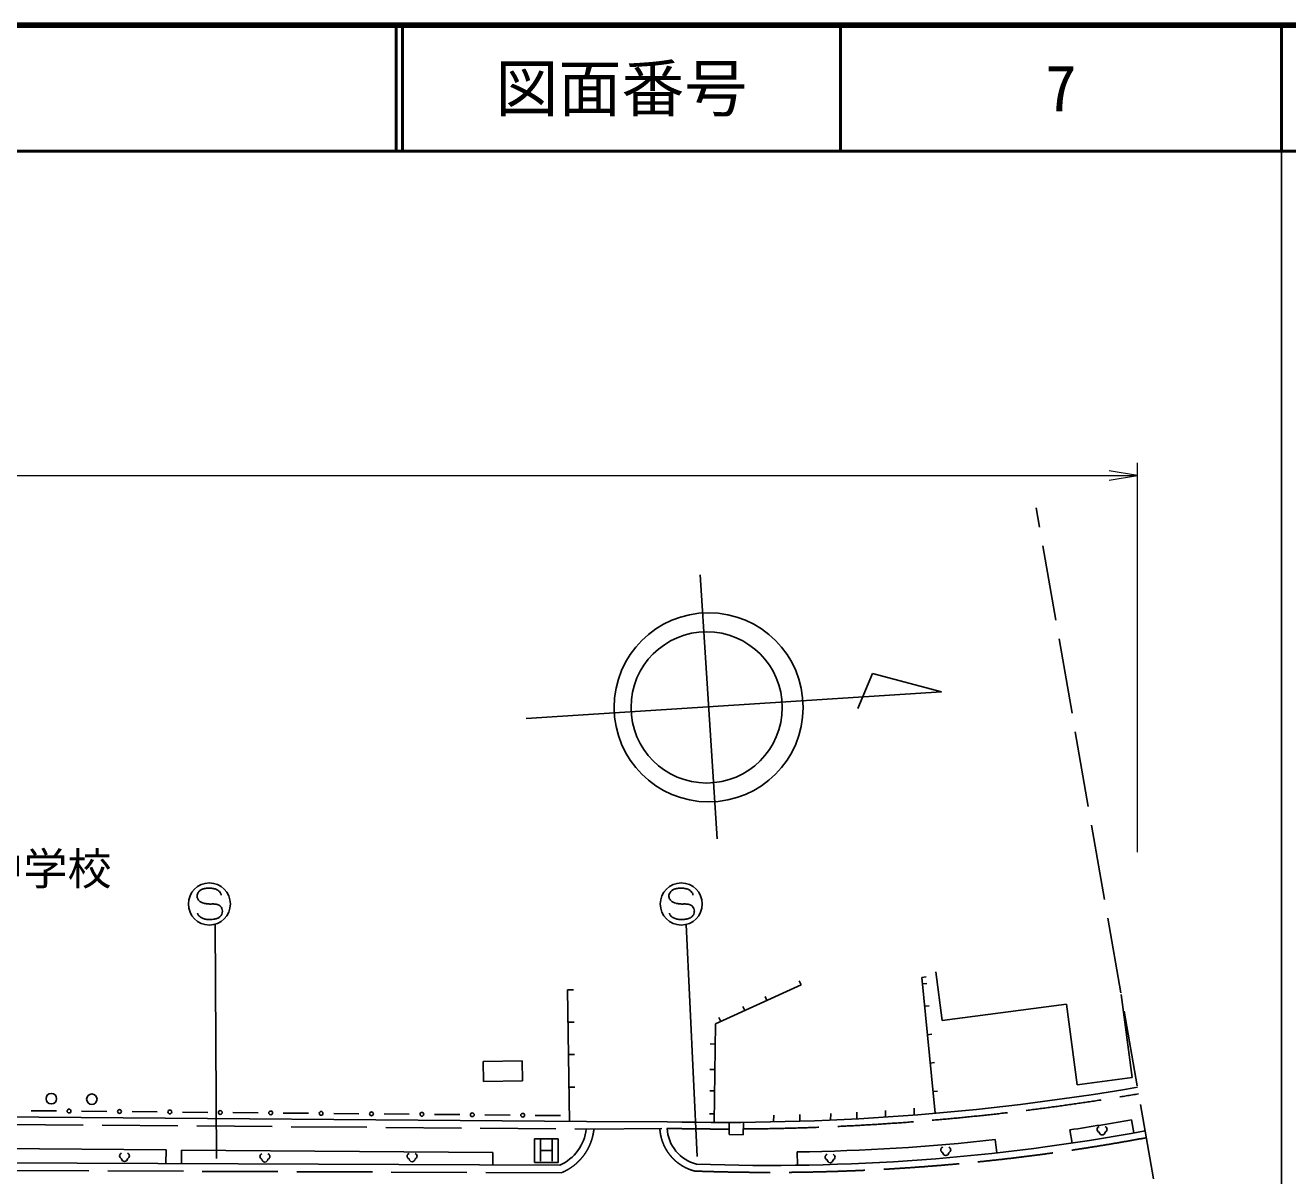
# Model space of a CAD drawing. Units: millimetres, scale not verified. Extents: x 40000 to 680000, y 20000 to 380000.
# Drawn here: x 479317 to 579500, y 288723 to 380000 of the extents above; entities that cross this region are included whole.
import ezdxf
from ezdxf.enums import TextEntityAlignment as Align

# ---------------------------------------------------------------- set-up
doc = ezdxf.new("R2010")
doc.units = ezdxf.units.MM
doc.header["$LTSCALE"] = 1000
doc.linetypes.add('DASHED', pattern=[7.5, 6, -1.5])
for name, color, linetype, lineweight in [('M-BGD', 7, 'Continuous', 25), ('M-BGD-EXST', 7, 'Continuous', 25), ('M-STR-HTXT', 7, 'Continuous', 13), ('M-STR-STRD', 7, 'Continuous', 25), ('M-TTL', 2, 'Continuous', 140), ('M-TTL-BAND', 7, 'Continuous', 25), ('M-TTL-LINE', 7, 'Continuous', 50)]:
    doc.layers.add(name, color=color, linetype=linetype, lineweight=lineweight)
doc.layers.add('M-BMK-HTXT', color=7, linetype='Continuous')
doc.layers.add('M-TTL-TXT', color=7, linetype='Continuous')
doc.styles.add('ＭＳ ゴシック', font='')
doc.styles.get('ＭＳ ゴシック').set_extended_font_data('MS Gothic')

# ---------------------------------------------------------------- blocks, each defined once
blk = doc.blocks.new('open_arrow')
at = {"color": 0, "linetype": 'Continuous', "lineweight": -2}
blk.add_lwpolyline([(7.5, 1.25), (0, 0), (7.5, -1.25)], dxfattribs=at)

msp = doc.modelspace()

# ---------------------------------------------------------------- linework, layer by layer
at = {"layer": 'M-BGD', "linetype": 'DASHED'}
for p, q in [((568839, 288471), (559534, 341710)), ((252930, 294550), (523839, 292428)), ((523839, 292428), (530231, 292483)), ((521867, 288963), (463830, 289186))]:
    msp.add_line(p, q, dxfattribs=at)
at = {"layer": 'M-BGD'}
for p, q in [((551566, 304898), (552072, 301044)), ((540882, 303870), (534091, 300776)), ((540741, 304180), (540882, 303870)), ((550469, 304462), (550813, 304496)), ((550469, 304462), (551520, 293676)), ((550519, 303944), (550864, 303978)), ((522342, 303476), (522827, 303484)), ((522342, 303476), (522496, 293039)), ((538035, 302947), (538175, 302637)), ((566283, 303098), (567149, 296506)), ((536268, 302142), (536409, 301832)), ((550692, 302169), (551037, 302203)), ((552072, 301044), (561935, 302340)), ((561935, 302340), (562777, 295932)), ((522380, 300903), (522865, 300910)), ((534091, 300776), (533988, 292959)), ((534368, 301276), (534509, 300967)), ((550912, 299915), (551256, 299949)), ((533677, 299177), (534070, 299172)), ((515665, 297799), (518745, 297838)), ((515665, 297799), (515685, 296202)), ((518745, 297838), (518765, 296241)), ((522418, 298330), (522903, 298337)), ((551132, 297661), (551476, 297695)), ((533651, 297156), (534043, 297151)), ((515685, 296202), (518765, 296241)), ((522456, 295756), (522941, 295763)), ((562777, 295932), (567149, 296506)), ((253202, 295147), (523843, 293028)), ((533629, 295456), (534021, 295451)), ((551352, 295408), (551696, 295441)), ((481794, 293864), (479794, 293882)), ((485794, 293827), (483794, 293845)), ((489794, 293790), (487794, 293809)), ((493794, 293753), (491794, 293772)), ((497794, 293717), (495794, 293735)), ((501793, 293680), (499794, 293698)), ((505793, 293643), (503793, 293662)), ((509793, 293607), (507793, 293625)), ((513793, 293570), (511793, 293588)), ((517793, 293533), (515793, 293551)), ((533605, 293648), (533997, 293642)), ((540789, 293581), (540781, 293047)), ((543236, 293672), (543228, 293138)), ((545314, 293773), (545306, 293239)), ((547578, 293910), (547569, 293375)), ((549868, 294075), (549860, 293539)), ((521793, 293496), (519793, 293515)), ((523843, 293028), (530244, 293012)), ((535181, 292957), (535166, 291992)), ((536313, 292962), (536297, 291975)), ((538712, 293528), (538704, 292995)), ((567295, 292127), (567113, 293170)), ((535166, 291992), (536297, 291975)), ((556271, 291589), (556407, 290540)), ((562400, 291320), (562218, 292363)), ((490487, 290775), (464418, 290985)), ((490487, 290775), (490479, 289684)), ((491713, 290765), (491704, 289679)), ((516423, 290566), (491713, 290765)), ((516423, 290566), (516415, 289607)), ((540575, 290614), (540605, 289556)), ((521745, 289564), (463832, 289786))]:
    msp.add_line(p, q, dxfattribs=at)
for centre, radius in [((481388, 294838), 415), ((484601, 294795), 415), ((482794, 293854), 150), ((486794, 293818), 150), ((490794, 293781), 150), ((494794, 293744), 150), ((498794, 293708), 150), ((502793, 293671), 150), ((506793, 293634), 150), ((510793, 293597), 150), ((514793, 293561), 150), ((518793, 293524), 150)]:
    msp.add_circle(centre, radius, dxfattribs=at)
for centre, radius, start, end in [((534866, 486187), 193231, 268.62942, 279.74359), ((538429, 451956), 161356, 278.47812, 280.23988), ((520265, 292843), 3598, 294.28438, 353.37461), ((533356, 292667), 3118, 183.37983, 255.636), ((538429, 451956), 162415, 267.93719, 280.55227), ((538429, 451956), 161356, 270.76199, 276.3484)]:
    msp.add_arc(centre, radius, start, end, dxfattribs=at)
at = {"layer": 'M-BGD', "linetype": 'DASHED'}
for centre, radius, start, end in [((534866, 486187), 193759, 270.4254, 279.74359), ((520265, 292843), 4198, 292.44043, 353.37461), ((533356, 292667), 3687, 182.93429, 255.636), ((534866, 486187), 193759, 268.62942, 270.09071), ((538429, 451956), 162971, 267.89455, 280.55227)]:
    msp.add_arc(centre, radius, start, end, dxfattribs=at)
at = {"layer": 'M-BGD-EXST'}
for p, q in [((494381, 308678), (494484, 290084)), ((531757, 308660), (532639, 290237)), ((519725, 291662), (519725, 289772)), ((521614, 291662), (519725, 291662)), ((520197, 291567), (520197, 289867)), ((521142, 289867), (521142, 291567)), ((521614, 289772), (521614, 291662)), ((520197, 290717), (521142, 290717)), ((519725, 289772), (521614, 289772))]:
    msp.add_line(p, q, dxfattribs=at)
for points in [[(493486, 310343), (493529, 310335), (493571, 310327), (493613, 310319), (493656, 310312), (493698, 310305), (493741, 310299), (493783, 310294), (493826, 310289), (493868, 310285), (493911, 310283), (493946, 310282), (493981, 310281), (494016, 310281), (494051, 310281), (494087, 310282), (494122, 310283), (494157, 310283), (494192, 310283), (494228, 310283), (494263, 310283), (494302, 310282), (494341, 310279), (494380, 310276), (494419, 310272), (494457, 310266), (494480, 310262), (494504, 310257), (494527, 310252), (494549, 310246), (494572, 310239), (494592, 310233), (494612, 310225), (494631, 310218), (494651, 310209), (494670, 310200), (494689, 310191), (494699, 310186), (494709, 310181), (494718, 310175), (494727, 310170), (494736, 310164), (494745, 310158), (494754, 310152), (494762, 310145), (494774, 310135), (494785, 310125), (494790, 310120), (494795, 310114), (494801, 310109), (494806, 310104), (494811, 310098), (494816, 310093)], [(530932, 310343), (530974, 310335), (531017, 310327), (531059, 310319), (531101, 310312), (531144, 310305), (531186, 310299), (531229, 310294), (531271, 310289), (531314, 310285), (531356, 310283), (531391, 310282), (531426, 310281), (531462, 310281), (531497, 310281), (531532, 310282), (531567, 310283), (531603, 310283), (531638, 310283), (531673, 310283), (531708, 310283), (531747, 310282), (531786, 310279), (531825, 310276), (531864, 310272), (531903, 310266), (531926, 310262), (531949, 310257), (531972, 310252), (531995, 310246), (532017, 310239), (532037, 310233), (532057, 310225), (532077, 310218), (532096, 310209), (532116, 310200), (532135, 310191), (532145, 310186), (532154, 310181), (532163, 310175), (532173, 310170), (532182, 310164), (532191, 310158), (532199, 310152), (532208, 310145), (532219, 310135), (532230, 310125), (532236, 310120), (532241, 310114), (532246, 310109), (532251, 310104), (532257, 310098), (532262, 310093)], [(493069, 309381), (493060, 309394), (493052, 309407), (493044, 309420), (493036, 309433), (493029, 309446), (493022, 309459), (493015, 309472), (493009, 309486), (493004, 309500), (493000, 309514), (492998, 309523), (492996, 309531), (492994, 309540), (492992, 309549), (492991, 309557)], [(530514, 309381), (530506, 309394), (530498, 309407), (530490, 309420), (530482, 309433), (530474, 309446), (530467, 309459), (530461, 309472), (530455, 309486), (530450, 309500), (530445, 309514), (530443, 309523), (530441, 309531), (530439, 309540), (530438, 309549), (530436, 309557)]]:
    msp.add_lwpolyline(points, dxfattribs=at)
for centre in [(493930, 310283), (531376, 310283)]:
    msp.add_circle(centre, 1667, dxfattribs=at)
for centre, radius, start, end in [((493446, 310915), 497, 172.36814, 193.72008), ((493431, 310903), 484, 150.0708, 170.82171), ((493445, 310915), 496, 193.7824, 222.17001), ((493720, 310734), 819, 135.15085, 149.93667), ((493627, 311081), 742, 222.25697, 242.81644), ((493556, 310911), 578, 114.63796, 136.08554), ((493724, 310540), 986, 100.05395, 114.52623), ((493874, 309719), 1820, 90.54544, 100.1869), ((493906, 309445), 2095, 82.47698, 91.3279), ((494029, 310349), 1182, 69.27414, 82.6429), ((494200, 310801), 698, 50.33996, 69.2792), ((494210, 310832), 668, 40.39427, 49.36849), ((494076, 310681), 869, 31.07407, 42.21432), ((494552, 310968), 313, 15.48494, 31.07407), ((494689, 311014), 169, 353.24514, 12.74605), ((530891, 310915), 497, 172.36814, 193.72008), ((530877, 310903), 484, 150.0708, 170.82171), ((530890, 310915), 496, 193.7824, 222.17001), ((531166, 310734), 819, 135.15085, 149.93667), ((531072, 311081), 742, 222.25697, 242.81644), ((531002, 310911), 578, 114.63796, 136.08554), ((531170, 310540), 986, 100.05395, 114.52623), ((531320, 309719), 1820, 90.54544, 100.1869), ((531351, 309445), 2095, 82.47698, 91.3279), ((531474, 310349), 1182, 69.27414, 82.6429), ((531645, 310801), 698, 50.33996, 69.2792), ((531656, 310832), 668, 40.39427, 49.36849), ((531522, 310681), 869, 31.07407, 42.21432), ((531998, 310968), 313, 15.48494, 31.07407), ((532135, 311014), 169, 353.24514, 12.74605), ((493780, 311386), 1084, 242.95506, 254.28289), ((494387, 309706), 578, 0.82024, 42.03911), ((494383, 309693), 582, 338.2637, 2.05452), ((531226, 311386), 1084, 242.95506, 254.28289), ((531833, 309706), 578, 0.82024, 42.03911), ((531829, 309693), 582, 338.2637, 2.05452), ((493659, 309841), 748, 217.94831, 228.20445), ((493672, 309876), 783, 229.12381, 248.26742), ((493831, 310276), 1214, 248.31346, 261.14941), ((493956, 311096), 2043, 261.2217, 270.98278), ((493986, 311173), 2120, 270.15164, 279.41634), ((494136, 310258), 1192, 279.49367, 291.46503), ((494311, 309813), 714, 291.45807, 309.06252), ((494396, 309700), 573, 309.52638, 337.1503), ((531104, 309841), 748, 217.94831, 228.20445), ((531118, 309876), 783, 229.12381, 248.26742), ((531276, 310276), 1214, 248.31346, 261.14941), ((531401, 311096), 2043, 261.2217, 270.98278), ((531431, 311173), 2120, 270.15164, 279.41634), ((531581, 310258), 1192, 279.49367, 291.46503), ((531756, 309813), 714, 291.45807, 309.06252), ((531842, 309700), 573, 309.52638, 337.1503), ((564611, 292405), 236, 109.56481, 250.43519), ((564924, 292405), 236, 289.56481, 70.43519), ((564768, 292197), 236, 183.27315, 356.72685), ((552207, 290774), 236, 109.56481, 250.43519), ((552363, 290565), 236, 183.27315, 356.72685), ((552519, 290774), 236, 289.56481, 70.43519), ((487036, 290299), 236, 109.56481, 250.43519), ((487192, 290090), 236, 183.27315, 356.72685), ((487349, 290299), 236, 289.56481, 70.43519), ((498180, 290250), 236, 109.56481, 250.43519), ((498336, 290042), 236, 183.27315, 356.72685), ((498493, 290250), 236, 289.56481, 70.43519), ((509858, 290275), 236, 109.56481, 250.43519), ((510015, 290066), 236, 183.27315, 356.72685), ((510171, 290275), 236, 289.56481, 70.43519), ((543026, 290205), 236, 109.56481, 250.43519), ((543182, 289996), 236, 183.27315, 356.72685), ((543339, 290205), 236, 289.56481, 70.43519)]:
    msp.add_arc(centre, radius, start, end, dxfattribs=at)
at = {"layer": 'M-STR-HTXT'}
for p, q in [((567568, 314395), (567568, 345275)), ((253202, 344275), (567568, 344275))]:
    msp.add_line(p, q, dxfattribs=at)
at = {"layer": 'M-STR-STRD'}
for p, q in [((532875, 336404), (534211, 315446)), ((546559, 328565), (545386, 325803)), ((552035, 327104), (546559, 328565)), ((519072, 325002), (552035, 327104))]:
    msp.add_line(p, q, dxfattribs=at)
for centre, radius in [((533546, 325883), 7500), ((533388, 325882), 6000)]:
    msp.add_circle(centre, radius, dxfattribs=at)
at = {"layer": 'M-TTL'}
msp.add_line((680000, 380000), (40000, 380000), dxfattribs=at)
at = {"layer": 'M-TTL-BAND'}
msp.add_line((579000, 20000), (579000, 370000), dxfattribs=at)
at = {"layer": 'M-TTL-LINE'}
for p, q in [((508747, 380000), (508747, 370000)), ((509247, 380000), (509247, 370000)), ((543997, 380000), (543997, 370000)), ((579000, 380000), (579000, 370000)), ((40000, 370000), (680000, 370000))]:
    msp.add_line(p, q, dxfattribs=at)

# ---------------------------------------------------------------- block references
at = {"layer": 'M-STR-HTXT', "xscale": 300, "yscale": 300, "rotation": 180}
msp.add_blockref('open_arrow', (567568, 344275), dxfattribs=at)

# ---------------------------------------------------------------- texts
at = {"layer": 'M-BMK-HTXT', "style": 'ＭＳ ゴシック'}
msp.add_text('市立佐波中学校', height=2566, dxfattribs=at).set_placement((461670, 313080), align=Align.MIDDLE_LEFT)
at = {"layer": 'M-TTL-TXT', "style": 'ＭＳ ゴシック'}
for s, p in [('図面番号', (526622, 375000)), ('7', (561497, 375000))]:
    msp.add_text(s, height=3666, dxfattribs=at).set_placement(p, align=Align.MIDDLE_CENTER)

doc.saveas('drawing.dxf')
